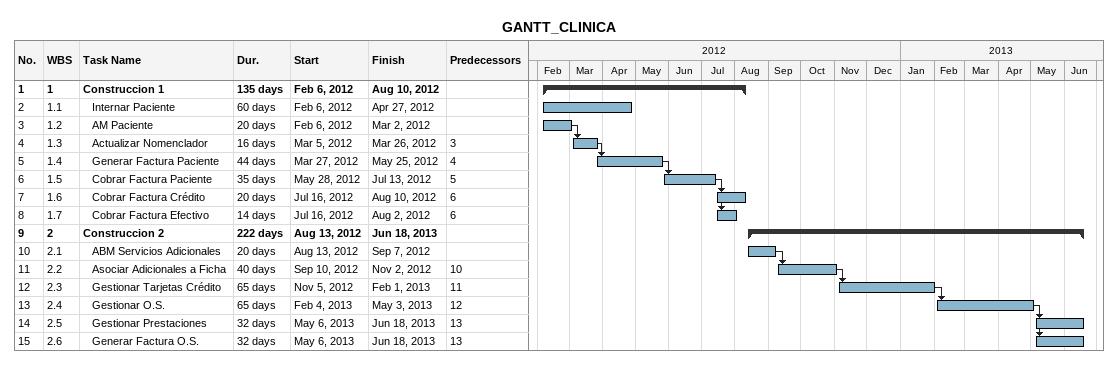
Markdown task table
GANTT_CLINICA

| ID | WBS | Task | Duration | Start | Finish | Predecessors |
|---|---|---|---|---|---|---|
| 1 | 1 | **Construccion 1** | 135d | 2012-02-06 | 2012-08-10 |  |
| 2 | 1.1 | Internar Paciente | 60d | 2012-02-06 | 2012-04-27 |  |
| 3 | 1.2 | AM Paciente | 20d | 2012-02-06 | 2012-03-02 |  |
| 4 | 1.3 | Actualizar Nomenclador | 16d | 2012-03-05 | 2012-03-26 | 3 |
| 5 | 1.4 | Generar Factura Paciente | 44d | 2012-03-27 | 2012-05-25 | 4 |
| 6 | 1.5 | Cobrar Factura Paciente | 35d | 2012-05-28 | 2012-07-13 | 5 |
| 7 | 1.6 | Cobrar Factura Crédito | 20d | 2012-07-16 | 2012-08-10 | 6 |
| 8 | 1.7 | Cobrar Factura Efectivo | 14d | 2012-07-16 | 2012-08-02 | 6 |
| 9 | 2 | **Construccion 2** | 222d | 2012-08-13 | 2013-06-18 |  |
| 10 | 2.1 | ABM Servicios Adicionales | 20d | 2012-08-13 | 2012-09-07 |  |
| 11 | 2.2 | Asociar Adicionales a Ficha | 40d | 2012-09-10 | 2012-11-02 | 10 |
| 12 | 2.3 | Gestionar Tarjetas Crédito | 65d | 2012-11-05 | 2013-02-01 | 11 |
| 13 | 2.4 | Gestionar O.S. | 65d | 2013-02-04 | 2013-05-03 | 12 |
| 14 | 2.5 | Gestionar Prestaciones | 32d | 2013-05-06 | 2013-06-18 | 13 |
| 15 | 2.6 | Generar Factura O.S. | 32d | 2013-05-06 | 2013-06-18 | 13 |
